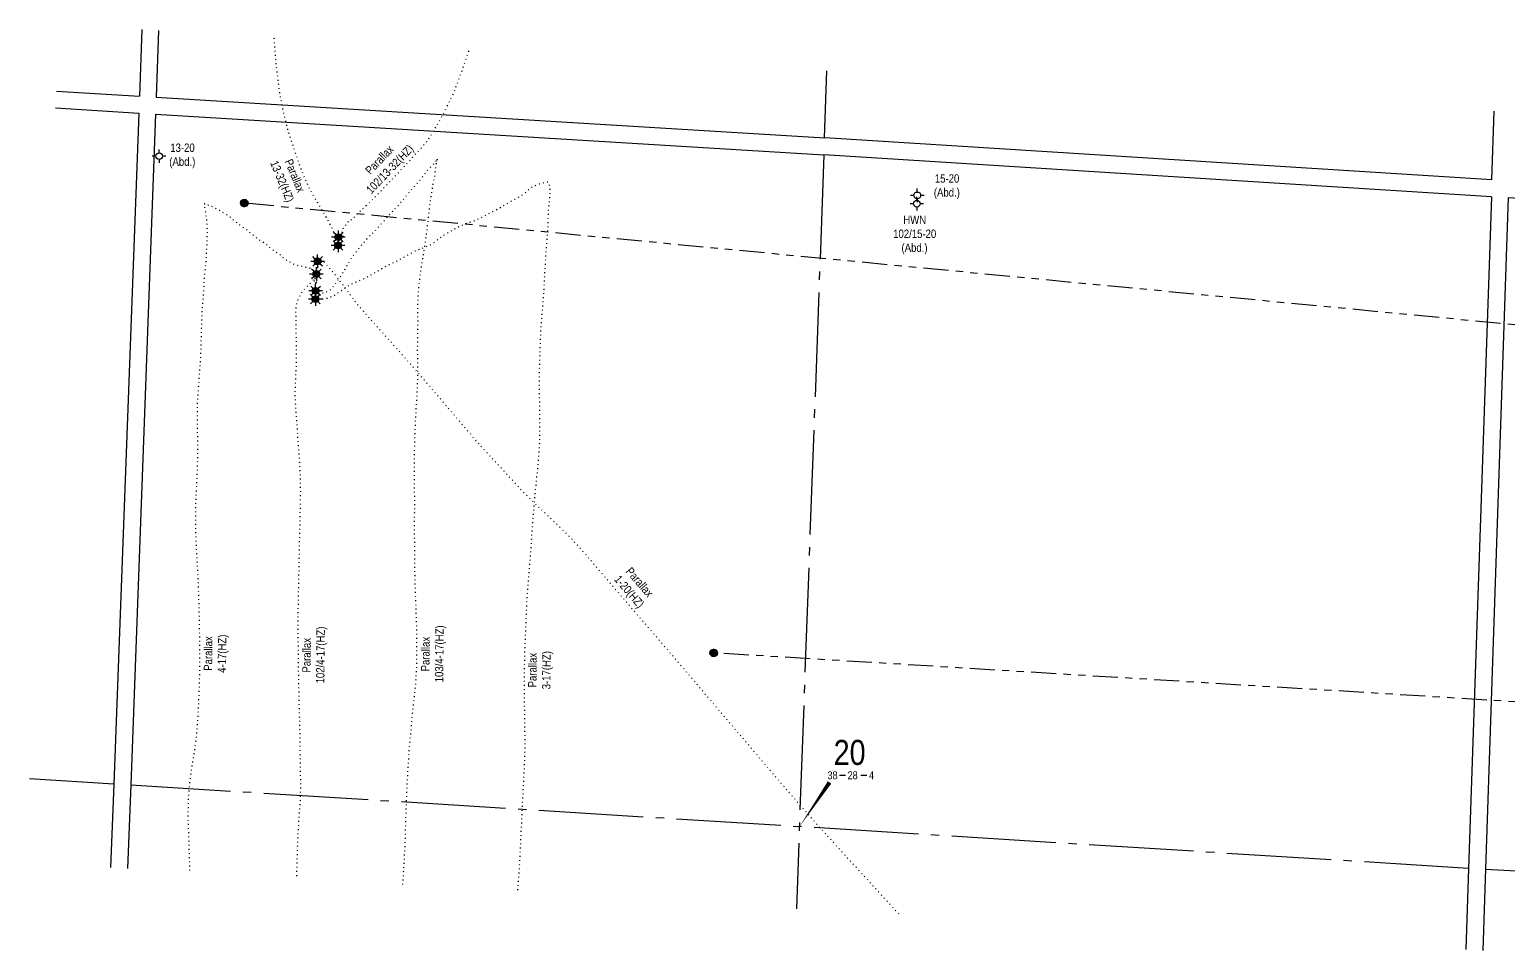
# Model space of a CAD drawing. Extents: x 296586 to 307845, y 5796063 to 5801446.
# Drawn here: x 296586 to 298356, y 5796455 to 5797558 of the extents above; entities that cross this region are included whole.
import ezdxf
from ezdxf.enums import TextEntityAlignment as Align

# ---------------------------------------------------------------- set-up
doc = ezdxf.new("R2010")
doc.units = 0
doc.header["$LTSCALE"] = 5
for name, pattern in [('foc-DOT', [1, 0.2, -0.8]), ('foc-DRILLPATH', [14.75, 6, -1.75, 1.75, -1.75, 1.75, -1.75]), ('foc-QUARTERLINE', [33, 25, -3, 2, -3])]:
    doc.linetypes.add(name, pattern=pattern)
for name, color, linetype in [('10', 1, 'Continuous'), ('9', 3, 'Continuous'), ('AS-DRILL', 8, 'foc-DOT'), ('C-WS-S', 8, 'Continuous'), ('F-WS-S', 8, 'Continuous'), ('L-BD', 7, 'Continuous'), ('L-SEC', 7, 'Continuous'), ('L-SECLBL', 7, 'Continuous'), ('L-SECQ', 8, 'foc-QUARTERLINE'), ('P-PDRILLPATH', 12, 'foc-DRILLPATH')]:
    doc.layers.add(name, color=color, linetype=linetype)
doc.styles.add('80L', font='ARIALN.TTF', dxfattribs={"height": 10})
doc.styles.add('SIMPLEX', font='ARIALN.TTF')

# ---------------------------------------------------------------- blocks, each defined once
blk = doc.blocks.new('L-SECLBL')
at = {"layer": '9', "color": 7}
for p, q in [((-5.1, -27.8), (-12.3, -27.8)), ((20.7, -27.8), (13.5, -27.8))]:
    blk.add_line(p, q, dxfattribs=at)
at = {"layer": '10', "color": 2, "style": 'SIMPLEX'}
blk.add_attdef('SEC', text='', height=30, dxfattribs=at).set_placement((0, 0), align=Align.MIDDLE)
at = {"layer": '10', "color": 5, "style": '80L'}
blk.add_attdef('TWP', text='', height=9.5, dxfattribs=at).set_placement((-14.4, -27.4), align=Align.MIDDLE_RIGHT)
blk.add_attdef('RGE', text='', height=9.5, dxfattribs=at).set_placement((3.6, -27.4), align=Align.MIDDLE_CENTER)
blk.add_attdef('MER', text='', height=9.5, dxfattribs=at).set_placement((23.2, -27.4), align=Align.MIDDLE_LEFT)
blk = doc.blocks.new('BH_C')
h = blk.add_hatch(color=255)
h.dxf.hatch_style = 1
edge = h.paths.add_edge_path()
edge.add_arc((0, 0), 1.01, 0, 360)
at = {"color": 14}
for radius in [0.91, 0.4]:
    blk.add_circle((0, 0), radius, dxfattribs=at)
blk = doc.blocks.new('GAS')
h = blk.add_hatch(color=255)
h.dxf.hatch_style = 1
edge = h.paths.add_edge_path()
edge.add_arc((0, 0), 0.9, 0, 360)
for p, q in [((-0.81, 0), (-1.62, 0)), ((-0.57, 0.57), (-1.14, 1.14)), ((0, 0.81), (0, 1.62)), ((0.57, 0.57), (1.14, 1.14)), ((1.62, 0), (0.81, 0)), ((-0.57, -0.57), (-1.14, -1.14)), ((0, -0.81), (0, -1.62)), ((1.14, -1.14), (0.57, -0.57))]:
    blk.add_line(p, q)
blk.add_circle((0, 0), 0.8)
blk = doc.blocks.new('GABD')
for p, q in [((-0.81, 0), (-1.62, 0)), ((0, 0.81), (0, 1.62)), ((1.62, 0), (0.81, 0)), ((0, -0.81), (0, -1.62))]:
    blk.add_line(p, q)
blk.add_circle((0, 0), 0.8)

msp = doc.modelspace()

# ---------------------------------------------------------------- linework, layer by layer
at = {"layer": 'AS-DRILL', "flags": 128}
for points in [[(296954.696, 5797299.392), (296954.779, 5797299.449), (296954.773, 5797299.559), (296954.619, 5797299.956), (296954.35, 5797300.708), (296954.165, 5797301.326), (296954.413, 5797301.746), (296954.952, 5797301.724), (296955.176, 5797301.314), (296955.038, 5797300.639), (296954.753, 5797299.79), (296954.56, 5797298.998), (296954.342, 5797298.316), (296954.118, 5797297.745), (296954.07, 5797297.546), (296954.199, 5797297.531), (296954.602, 5797297.595), (296954.927, 5797297.711), (296955.119, 5797297.734), (296955.298, 5797297.726), (296955.687, 5797297.69), (296955.939, 5797297.48), (296955.798, 5797297.215), (296955.621, 5797297.042), (296955.459, 5797297.019), (296955.203, 5797297.109), (296955.199, 5797297.25), (296955.413, 5797297.581), (296955.501, 5797298.038), (296955.5, 5797298.499), (296955.622, 5797298.774), (296955.82, 5797298.976), (296955.996, 5797299.119), (296956.252, 5797299.258), (296956.462, 5797299.49), (296956.645, 5797299.803), (296956.569, 5797300.136), (296956.362, 5797300.465), (296956.407, 5797300.833), (296956.32, 5797300.917), (296956.101, 5797300.696), (296955.949, 5797300.642), (296955.8, 5797300.678), (296955.762, 5797300.72), (296955.781, 5797300.949), (296955.675, 5797301.294), (296955.753, 5797301.711), (296956.078, 5797302.088), (296956.181, 5797302.154), (296956.03, 5797301.89), (296955.938, 5797301.593), (296955.94, 5797301.403), (296955.901, 5797301.184), (296955.756, 5797301.06), (296955.431, 5797301.184), (296954.938, 5797301.364), (296954.559, 5797301.4), (296954.321, 5797301.449), (296954.395, 5797301.557), (296954.478, 5797301.623), (296954.473, 5797301.513), (296954.472, 5797301.483), (296954.48, 5797301.443), (296954.45, 5797301.444), (296954.422, 5797301.475), (296954.222, 5797301.734), (296953.972, 5797302.215), (296953.74, 5797302.905), (296953.731, 5797302.935), (296953.516, 5797303.785), (296953.268, 5797304.816), (296952.958, 5797306.029), (296952.481, 5797307.57), (296951.834, 5797309.378), (296951.245, 5797311.114), (296950.624, 5797313.031), (296949.857, 5797315.074), (296948.859, 5797317.337), (296947.683, 5797319.888), (296946.32, 5797322.766), (296944.747, 5797325.894), (296942.907, 5797329.332), (296940.77, 5797333.093), (296938.357, 5797337.216), (296935.709, 5797341.679), (296932.881, 5797346.409), (296927.136, 5797356.133), (296924.258, 5797361.116), (296921.381, 5797366.359), (296918.503, 5797372.062), (296915.905, 5797377.763), (296913.41, 5797383.761), (296910.991, 5797389.926), (296908.617, 5797396.429), (296906.312, 5797403.169), (296904.008, 5797409.95), (296901.535, 5797416.967), (296899.033, 5797424.276), (296896.685, 5797431.659), (296894.474, 5797439.226), (296892.46, 5797446.946), (296890.612, 5797454.828), (296888.849, 5797462.817), (296887.098, 5797471.096), (296885.565, 5797479.567), (296884.228, 5797488.189), (296883.048, 5797496.955), (296881.973, 5797505.876), (296880.974, 5797514.925), (296880.068, 5797524.02), (296879.332, 5797533.138), (296878.76, 5797542.339), (296878.416, 5797548.37)], [(296955.176, 5797309.397), (296955.232, 5797309.524), (296955.246, 5797309.624), (296955.17, 5797309.727), (296955.099, 5797309.96), (296955.04, 5797310.223), (296955.062, 5797310.522), (296955.293, 5797311.023), (296955.794, 5797311.513), (296956.195, 5797311.537), (296956.416, 5797311.077), (296956.743, 5797310.263), (296956.959, 5797309.193), (296957.214, 5797308.332), (296957.858, 5797308.155), (296958.915, 5797308.552), (296960.135, 5797309.513), (296960.806, 5797310.736), (296960.822, 5797311.116), (296960.788, 5797311.508), (296960.773, 5797311.638), (296960.562, 5797312.338), (296960.295, 5797313.159), (296960.077, 5797314.169), (296959.777, 5797315.152), (296959.718, 5797316.146), (296959.863, 5797317.241), (296960.052, 5797318.184), (296960.398, 5797319.05), (296961.065, 5797319.944), (296961.951, 5797320.808), (296962.657, 5797321.92), (296963.403, 5797323.26), (296963.976, 5797323.817), (296964.413, 5797324.219), (296964.499, 5797324.356), (296964.566, 5797324.523), (296964.673, 5797324.689), (296964.849, 5797324.822), (296964.985, 5797324.967), (296965.103, 5797325.162), (296965.273, 5797325.395), (296965.46, 5797325.568), (296965.589, 5797325.782), (296965.707, 5797325.978), (296965.829, 5797326.263), (296965.853, 5797326.612), (296966.037, 5797326.955), (296966.416, 5797327.4), (296966.809, 5797327.954), (296967.201, 5797328.238), (296967.474, 5797328.057), (296967.694, 5797327.808), (296967.875, 5797327.84), (296967.925, 5797328.078), (296968.036, 5797328.334), (296968.286, 5797328.574), (296968.421, 5797328.708), (296968.504, 5797328.765), (296968.627, 5797328.83), (296968.791, 5797328.933), (296969.048, 5797329.093), (296969.275, 5797329.274), (296969.688, 5797329.567), (296970.151, 5797329.868), (296970.635, 5797330.219), (296971.05, 5797330.562), (296971.236, 5797330.714), (296971.945, 5797331.396), (296972.789, 5797332.202), (296973.807, 5797333.121), (296974.97, 5797334.144), (296976.228, 5797335.283), (296977.574, 5797336.609), (296979.028, 5797338.14), (296980.639, 5797339.826), (296982.455, 5797341.633), (296984.413, 5797343.504), (296986.494, 5797345.44), (296988.72, 5797347.47), (296991.05, 5797349.616), (296993.435, 5797351.89), (296995.919, 5797354.36), (296998.456, 5797356.908), (297001.118, 5797359.58), (297003.854, 5797362.35), (297006.708, 5797365.295), (297009.637, 5797368.378), (297012.599, 5797371.519), (297015.694, 5797374.754), (297018.861, 5797378.027), (297022.167, 5797381.494), (297025.589, 5797385.116), (297029.084, 5797388.815), (297032.685, 5797392.671), (297036.342, 5797396.664), (297040.133, 5797400.741), (297044.058, 5797404.914), (297047.893, 5797409.079), (297051.646, 5797413.219), (297055.403, 5797417.448), (297059.116, 5797421.829), (297062.721, 5797426.505), (297066.122, 5797431.549), (297069.344, 5797436.881), (297072.471, 5797442.347), (297075.655, 5797447.971), (297078.908, 5797453.822), (297082.148, 5797459.844), (297085.367, 5797466.067), (297088.541, 5797472.432), (297091.638, 5797479.1), (297094.539, 5797485.867), (297097.395, 5797493.005), (297100.111, 5797500.4), (297102.78, 5797507.867), (297105.547, 5797515.519), (297108.306, 5797523.232), (297111.025, 5797531.177), (297111.999, 5797534.255)], [(296928.017, 5797245.246), (296927.893, 5797245.171), (296927.699, 5797245.059), (296927.465, 5797244.979), (296927.153, 5797244.921), (296926.86, 5797244.863), (296926.547, 5797244.806), (296926.189, 5797244.851), (296925.935, 5797244.771), (296925.861, 5797244.424), (296925.906, 5797244.292), (296926.055, 5797244.506), (296926.258, 5797244.828), (296926.408, 5797245.062), (296926.509, 5797245.088), (296926.647, 5797245.042), (296926.764, 5797244.967), (296926.802, 5797244.926), (296926.821, 5797244.895), (296926.733, 5797244.689), (296926.604, 5797244.474), (296926.556, 5797244.276), (296926.485, 5797244.018), (296926.442, 5797243.7), (296926.122, 5797243.473), (296925.559, 5797243.176), (296925.065, 5797242.836), (296924.49, 5797242.479), (296924.201, 5797242.261), (296924.149, 5797242.233), (296924.22, 5797242.24), (296924.858, 5797242.194), (296926.082, 5797242.003), (296927.772, 5797241.974), (296929.637, 5797242.057), (296931.665, 5797242.224), (296933.925, 5797242.411), (296936.177, 5797242.648), (296938.418, 5797243.117), (296940.708, 5797243.803), (296943.011, 5797244.799), (296945.32, 5797246.196), (296947.232, 5797247.889), (296948.672, 5797249.571), (296949.889, 5797251.182), (296950.985, 5797253.008), (296952.169, 5797255.021), (296953.706, 5797257.11), (296955.501, 5797259.388), (296957.567, 5797262.146), (296959.864, 5797265.444), (296962.168, 5797269.383), (296964.575, 5797273.877), (296967.164, 5797278.185), (296969.523, 5797282.001), (296971.861, 5797285.798), (296974.702, 5797289.895), (296978.122, 5797294.208), (296981.897, 5797298.626), (296985.766, 5797303.151), (296989.444, 5797307.403), (296993.083, 5797311.197), (296996.869, 5797314.904), (297000.505, 5797318.638), (297004.013, 5797322.397), (297007.382, 5797326.192), (297010.597, 5797329.913), (297013.822, 5797333.603), (297017.388, 5797337.57), (297021.383, 5797341.749), (297025.303, 5797345.801), (297028.79, 5797349.781), (297032.281, 5797353.881), (297035.826, 5797358.069), (297039.096, 5797362.118), (297042.141, 5797365.826), (297045.421, 5797369.414), (297048.698, 5797372.932), (297051.578, 5797376.257), (297054.109, 5797379.415), (297056.525, 5797382.659), (297058.972, 5797385.951), (297061.539, 5797388.988), (297064.146, 5797391.763), (297066.563, 5797394.326), (297067.273, 5797395.037), (297069.535, 5797397.226), (297071.296, 5797399.175), (297072.386, 5797400.612), (297073.107, 5797401.593), (297073.574, 5797402.235), (297073.701, 5797402.64), (297073.614, 5797402.964), (297073.537, 5797403.287), (297073.5, 5797403.599), (297073.482, 5797403.639), (297073.466, 5797403.49), (297073.464, 5797403.45), (297073.453, 5797403.18), (297073.382, 5797402.683), (297073.234, 5797401.998), (297073.007, 5797401.107), (297072.732, 5797399.997), (297072.388, 5797398.7), (297072.027, 5797397.224), (297071.716, 5797395.495), (297071.489, 5797393.633), (297071.295, 5797391.599), (297071.067, 5797389.217), (297070.758, 5797386.577), (297070.326, 5797383.622), (297069.825, 5797380.44), (297069.099, 5797376.897), (297068.319, 5797373.026), (297067.634, 5797368.781), (297066.922, 5797364.126), (297066.084, 5797359.326), (297065.251, 5797354.166), (297064.546, 5797348.7), (297063.873, 5797343.053), (297063.184, 5797337.027), (297062.461, 5797330.881), (297061.699, 5797324.517), (297060.9, 5797317.984), (297060.028, 5797311.144), (297059.098, 5797304.117), (297058.048, 5797297.094), (297056.879, 5797289.846), (297055.578, 5797282.553), (297054.334, 5797274.938), (297053.29, 5797267.555), (297053.247, 5797267.246), (297052.276, 5797259.459), (297051.436, 5797251.457), (297051.222, 5797249.414), (297050.699, 5797243.521), (297050.194, 5797235.375), (297049.947, 5797226.928), (297050.01, 5797218.258), (297050.082, 5797209.538), (297049.972, 5797200.544), (297049.848, 5797191.462), (297049.706, 5797182.42), (297049.652, 5797173.314), (297049.778, 5797163.971), (297049.889, 5797154.509), (297049.838, 5797145.003), (297049.606, 5797135.464), (297049.242, 5797125.881), (297048.772, 5797116.423), (297048.188, 5797106.838), (297047.623, 5797097.254), (297046.681, 5797078.016), (297046.098, 5797058.734), (297045.947, 5797039.494), (297045.968, 5797020.547), (297046.067, 5797001.296), (297046.085, 5796982.029), (297045.959, 5796962.928), (297046.1, 5796943.977), (297046.3, 5796924.992), (297046.488, 5796905.728), (297046.975, 5796886.432), (297047.731, 5796867.345), (297048.411, 5796848.121), (297048.799, 5796829.099), (297048.817, 5796810.072), (297048.455, 5796791.07), (297047.246, 5796772.134), (297045.169, 5796753.284), (297043.178, 5796734.32), (297041.397, 5796715.116), (297039.75, 5796696.018), (297038.393, 5796676.908), (297037.387, 5796657.793), (297036.527, 5796639.082), (297036.23, 5796632.109), (297035.78, 5796619.957), (297035.257, 5796600.682), (297034.671, 5796581.59), (297033.693, 5796562.434), (297032.527, 5796543.336), (297032.009, 5796533.606)], [(296927.605, 5797235.239), (296927.577, 5797235.28), (296927.31, 5797235.612), (296926.945, 5797235.997), (296926.713, 5797236.177), (296926.644, 5797236.209), (296926.875, 5797235.98), (296927.46, 5797235.365), (296928.029, 5797234.601), (296928.351, 5797233.667), (296928.259, 5797233.13), (296928.108, 5797233.127), (296927.906, 5797233.325), (296927.634, 5797233.506), (296927.431, 5797233.695), (296927.31, 5797233.91), (296927.138, 5797234.097), (296926.97, 5797234.394), (296926.888, 5797234.588), (296926.841, 5797234.67), (296926.373, 5797235.21), (296925.957, 5797235.087), (296925.458, 5797234.627), (296925.547, 5797234.363), (296926.198, 5797234.376), (296926.542, 5797234.452), (296926.879, 5797234.618), (296927.143, 5797234.728), (296927.586, 5797234.77), (296928.522, 5797234.901), (296930.068, 5797235.028), (296932.114, 5797235.134), (296934.36, 5797235.231), (296936.7, 5797235.415), (296939.085, 5797235.737), (296941.377, 5797236.214), (296942.41, 5797236.522), (296943.701, 5797236.999), (296946.033, 5797237.974), (296948.237, 5797238.994), (296950.433, 5797240.075), (296952.748, 5797241.371), (296955.507, 5797243.219), (296958.694, 5797245.53), (296961.935, 5797247.918), (296965.514, 5797250.243), (296969.707, 5797252.673), (296974.574, 5797255.165), (296980.083, 5797257.47), (296985.507, 5797259.649), (296990.729, 5797262.257), (296996.247, 5797265.492), (297001.937, 5797268.791), (297007.532, 5797271.954), (297013.155, 5797275.085), (297019.059, 5797277.975), (297025.017, 5797280.723), (297031.01, 5797283.829), (297036.768, 5797287.065), (297042.091, 5797290.189), (297047.095, 5797292.865), (297052.433, 5797295.128), (297058.041, 5797297.169), (297063.423, 5797299.299), (297068.093, 5797301.869), (297072.327, 5797305.038), (297076.663, 5797308.503), (297081.321, 5797311.754), (297086.225, 5797314.665), (297091.022, 5797317.43), (297096.048, 5797320.386), (297101.193, 5797323.076), (297106.382, 5797325.125), (297111.821, 5797326.933), (297117.861, 5797329.016), (297123.983, 5797331.607), (297129.571, 5797334.6), (297135.233, 5797337.699), (297141.366, 5797340.82), (297147.085, 5797343.817), (297152.059, 5797346.745), (297156.749, 5797349.565), (297161.584, 5797352.268), (297166.27, 5797354.738), (297170.674, 5797357.179), (297174.763, 5797359.743), (297178.369, 5797362.247), (297181.404, 5797364.754), (297184.276, 5797367.398), (297187.329, 5797369.614), (297190.492, 5797371.086), (297193.34, 5797372.179), (297195.84, 5797373.107), (297197.949, 5797373.781), (297199.711, 5797374.259), (297201.482, 5797374.737), (297203.203, 5797375.226), (297204.649, 5797375.587), (297205.699, 5797375.794), (297206.233, 5797375.642), (297206.476, 5797375.232), (297206.598, 5797375.027), (297206.663, 5797374.914), (297206.782, 5797374.639), (297206.971, 5797374.131), (297207.215, 5797373.25), (297207.46, 5797371.889), (297207.758, 5797370.145), (297208.073, 5797368.07), (297208.24, 5797365.801), (297208.306, 5797363.507), (297208.27, 5797361.166), (297208.113, 5797358.571), (297207.834, 5797355.69), (297207.478, 5797352.642), (297207.106, 5797349.424), (297206.756, 5797346.036), (297206.454, 5797342.335), (297206.261, 5797338.38), (297206.141, 5797334.251), (297206.036, 5797329.982), (297205.902, 5797325.513), (297205.682, 5797320.909), (297205.358, 5797316.198), (297204.939, 5797311.371), (297204.502, 5797306.335), (297204.123, 5797301.026), (297203.75, 5797295.356), (297203.352, 5797289.338), (297202.927, 5797282.9), (297202.473, 5797276.233), (297202.098, 5797270.283), (297202.031, 5797269.145), (297201.695, 5797261.963), (297201.411, 5797254.568), (297201.064, 5797247.116), (297200.978, 5797245.748), (297200.537, 5797239.652), (297199.978, 5797231.898), (297199.356, 5797223.847), (297198.627, 5797215.6), (297197.935, 5797207.071), (297197.328, 5797198.389), (297196.842, 5797189.741), (297196.523, 5797181.007), (297196.28, 5797172.19), (297195.974, 5797163.295), (297195.743, 5797154.286), (297195.589, 5797145.185), (297195.492, 5797136.011), (297195.432, 5797126.766), (297195.593, 5797117.301), (297195.855, 5797107.863), (297196.016, 5797098.398), (297195.981, 5797088.801), (297195.954, 5797079.154), (297195.894, 5797069.669), (297195.644, 5797060.171), (297195.122, 5797050.664), (297194.301, 5797041.17), (297193.41, 5797031.679), (297192.491, 5797022.218), (297191.426, 5797012.634), (297190.371, 5797003.049), (297189.515, 5796993.446), (297188.73, 5796983.841), (297187.538, 5796968.497), (297187.288, 5796964.614), (297186.006, 5796945.38), (297184.631, 5796926.3), (297183.089, 5796907.088), (297181.514, 5796888.016), (297180.334, 5796869.079), (297179.524, 5796850.116), (297178.785, 5796830.93), (297178.051, 5796811.884), (297177.636, 5796792.805), (297177.595, 5796789.134), (297177.457, 5796769.973), (297177.666, 5796750.979), (297177.981, 5796731.86), (297178.155, 5796712.746), (297178.139, 5796693.641), (297177.557, 5796674.368), (297176.484, 5796655.106), (297175.463, 5796636.142), (297174.624, 5796617.201), (297173.701, 5796597.932), (297172.818, 5796578.672), (297171.902, 5796559.574), (297170.519, 5796540.304), (297169.322, 5796525.294)], [(296928.84, 5797265.261), (296928.891, 5797265.288), (296929.011, 5797265.264), (296929.113, 5797265.089), (296929.296, 5797264.902), (296929.559, 5797264.721), (296929.838, 5797264.459), (296930.282, 5797264.06), (296930.836, 5797263.897), (296930.865, 5797264.106), (296930.477, 5797264.422), (296930.083, 5797264.819), (296929.712, 5797265.295), (296929.355, 5797265.85), (296929.061, 5797266.503), (296928.915, 5797266.589), (296928.826, 5797266.132), (296928.772, 5797266.044), (296928.689, 5797265.957), (296928.405, 5797265.639), (296928.082, 5797265.072), (296928.03, 5797264.293), (296928.164, 5797263.667), (296928.177, 5797263.737), (296928.373, 5797264.369), (296928.548, 5797264.722), (296928.688, 5797265.207), (296928.8, 5797265.743), (296928.848, 5797266.181), (296928.921, 5797266.488), (296929.206, 5797266.366), (296929.662, 5797266.017), (296930.029, 5797265.682), (296930.191, 5797265.495), (296930.336, 5797265.359), (296930.445, 5797265.335), (296930.455, 5797265.354), (296930.284, 5797265.561), (296929.655, 5797266.078), (296928.573, 5797266.803), (296927.051, 5797267.756), (296925.362, 5797269.027), (296923.651, 5797270.498), (296921.742, 5797271.778), (296919.136, 5797272.656), (296915.515, 5797273.435), (296911.117, 5797274.297), (296906.239, 5797275.418), (296901.248, 5797277.215), (296896.31, 5797279.78), (296891.639, 5797282.785), (296887.778, 5797285.996), (296884.613, 5797288.849), (296881.232, 5797291.08), (296877.496, 5797293.465), (296873.984, 5797296.142), (296870.651, 5797299.062), (296867.463, 5797301.625), (296864.088, 5797303.745), (296860.477, 5797305.996), (296857.054, 5797308.669), (296853.331, 5797311.834), (296848.892, 5797315.35), (296844.285, 5797318.912), (296839.714, 5797322.163), (296834.978, 5797325.511), (296830.077, 5797329.485), (296825.468, 5797333.238), (296825.273, 5797333.376), (296820.82, 5797336.542), (296816.72, 5797339.073), (296812.865, 5797341.223), (296809.401, 5797343.147), (296806.409, 5797344.861), (296803.799, 5797346.12), (296801.449, 5797346.887), (296799.402, 5797347.502), (296797.657, 5797348.154), (296796.358, 5797348.688), (296795.541, 5797349.012), (296795.108, 5797349.19), (296794.972, 5797349.285), (296794.953, 5797349.326), (296794.893, 5797349.319), (296794.838, 5797349.201), (296794.782, 5797349.053), (296794.667, 5797348.938), (296794.503, 5797348.834), (296794.328, 5797348.721), (296794.144, 5797348.629), (296793.972, 5797348.576), (296793.911, 5797348.558), (296793.899, 5797348.519), (296793.908, 5797348.499), (296793.99, 5797348.295), (296794.152, 5797347.858), (296794.362, 5797347.129), (296794.622, 5797346.137), (296794.933, 5797344.953), (296795.255, 5797343.529), (296795.606, 5797341.833), (296795.992, 5797339.795), (296796.403, 5797337.377), (296796.798, 5797334.568), (296797.138, 5797331.401), (296797.443, 5797327.866), (296797.739, 5797323.87), (296797.911, 5797319.529), (296797.932, 5797314.935), (296797.832, 5797310.075), (296797.677, 5797304.857), (296797.438, 5797299.282), (296797.172, 5797293.298), (296796.869, 5797287.155), (296796.424, 5797280.718), (296795.817, 5797274.007), (296795.152, 5797267.069), (296794.558, 5797259.947), (296794.088, 5797252.65), (296793.591, 5797245.194), (296793.007, 5797237.562), (296792.406, 5797229.78), (296791.898, 5797221.814), (296791.762, 5797218.747), (296791.566, 5797213.751), (296791.273, 5797205.656), (296790.999, 5797197.52), (296790.781, 5797190.293), (296790.754, 5797189.394), (296790.515, 5797181.146), (296790.271, 5797172.79), (296789.923, 5797164.327), (296789.39, 5797155.761), (296788.754, 5797147.11), (296788.102, 5797138.309), (296787.446, 5797129.419), (296786.795, 5797120.418), (296786.292, 5797111.361), (296786.013, 5797102.145), (296785.947, 5797093), (296786.098, 5797083.766), (296786.295, 5797074.46), (296786.419, 5797065.067), (296786.49, 5797055.596), (296786.41, 5797046.111), (296786.249, 5797036.61), (296785.958, 5797027.104), (296785.457, 5797017.616), (296784.487, 5796998.65), (296783.935, 5796979.647), (296784.043, 5796960.616), (296784.691, 5796941.593), (296785.786, 5796922.482), (296786.838, 5796903.523), (296787.54, 5796884.598), (296788.151, 5796865.387), (296788.59, 5796846.132), (296788.806, 5796827.057), (296788.96, 5796807.945), (296788.818, 5796788.935), (296788.319, 5796769.739), (296787.625, 5796750.461), (296786.638, 5796731.336), (296785.17, 5796712.44), (296782.58, 5796693.52), (296779.381, 5796674.646), (296776.89, 5796655.682), (296775.397, 5796636.448), (296774.988, 5796617.498), (296775.495, 5796598.211), (296776.22, 5796579.085), (296776.813, 5796559.935), (296776.991, 5796549.042)], [(296930.281, 5797280.349), (296930.215, 5797280.462), (296930.111, 5797280.596), (296929.903, 5797280.895), (296929.75, 5797281.061), (296929.565, 5797281.209), (296929.321, 5797281.359), (296928.998, 5797281.532), (296928.556, 5797281.721), (296928.225, 5797281.945), (296928.15, 5797282.068), (296928.128, 5797282.039), (296928.155, 5797281.948), (296928.238, 5797281.774), (296928.331, 5797281.6), (296928.394, 5797281.447), (296928.467, 5797281.274), (296928.447, 5797281.035), (296928.358, 5797280.798), (296928.228, 5797280.563), (296928.097, 5797280.309), (296928.002, 5797280.192), (296927.745, 5797280.013), (296927.538, 5797279.851), (296927.279, 5797279.632), (296927.078, 5797279.37), (296926.996, 5797279.073), (296926.973, 5797278.763), (296926.885, 5797278.337), (296926.82, 5797277.969), (296926.83, 5797277.728), (296926.84, 5797277.488), (296926.869, 5797277.226), (296926.891, 5797277.015), (296926.836, 5797276.888), (296926.701, 5797276.783), (296926.621, 5797276.786), (296926.567, 5797276.939), (296926.535, 5797277.12), (296926.599, 5797277.217), (296926.721, 5797277.272), (296927.084, 5797277.328), (296927.55, 5797277.228), (296927.855, 5797277.086), (296928.056, 5797277.108), (296928.242, 5797277.25), (296928.42, 5797277.443), (296928.598, 5797277.636), (296928.768, 5797277.889), (296928.95, 5797278.172), (296929.079, 5797278.376), (296929.208, 5797278.601), (296929.349, 5797278.856), (296929.478, 5797279.081), (296929.649, 5797279.344), (296929.838, 5797279.566), (296929.929, 5797279.823), (296929.974, 5797280.181), (296929.989, 5797280.561), (296929.935, 5797280.944), (296929.774, 5797281.4), (296929.518, 5797281.761), (296929.239, 5797282.023), (296929.087, 5797282.48), (296929.16, 5797283.017), (296929.284, 5797283.623), (296929.399, 5797283.978), (296929.576, 5797283.901), (296929.713, 5797283.815), (296929.928, 5797283.936), (296930.004, 5797284.093), (296929.981, 5797284.264), (296929.909, 5797284.438), (296929.815, 5797284.602), (296929.772, 5797284.763), (296929.818, 5797284.922), (296929.841, 5797284.991), (296929.883, 5797285.039), (296929.893, 5797285.039), (296930.618, 5797284.659), (296931.135, 5797284.337), (296932.24, 5797283.691), (296933.688, 5797282.881), (296935.296, 5797281.844), (296936.893, 5797280.517), (296938.556, 5797278.857), (296940.377, 5797276.901), (296942.398, 5797274.686), (296944.683, 5797272.09), (296947.232, 5797269.092), (296949.996, 5797265.726), (296953.131, 5797261.884), (296956.592, 5797257.458), (296960.345, 5797252.339), (296964.436, 5797246.696), (296968.928, 5797240.566), (296973.903, 5797234.026), (296979.323, 5797227.348), (296985.032, 5797220.647), (296991.036, 5797213.805), (296997.234, 5797206.824), (297003.55, 5797199.778), (297010.215, 5797192.458), (297017.009, 5797184.882), (297023.868, 5797177.184), (297031.072, 5797169.101), (297038.522, 5797160.687), (297046.197, 5797151.894), (297054.022, 5797142.835), (297062.019, 5797133.598), (297070.089, 5797124.199), (297078.174, 5797114.658), (297086.316, 5797105.055), (297094.634, 5797095.365), (297102.943, 5797085.685), (297111.269, 5797075.915), (297119.761, 5797066.067), (297128.481, 5797056.16), (297137.475, 5797046.342), (297147.534, 5797035.65), (297147.822, 5797035.348), (297156.579, 5797025.86), (297165.573, 5797016.051), (297174.631, 5797006.331), (297183.954, 5796996.729), (297193.633, 5796987.263), (297203.578, 5796977.927), (297213.702, 5796968.573), (297223.639, 5796959.056), (297233.324, 5796949.25), (297242.644, 5796939.078), (297251.702, 5796928.626), (297260.71, 5796918.177), (297269.706, 5796907.689), (297278.715, 5796897.269), (297287.663, 5796886.823), (297305.583, 5796865.778), (297323.603, 5796844.97), (297341.579, 5796824.063), (297350.545, 5796813.575), (297359.583, 5796803.125), (297377.505, 5796782.13), (297395.303, 5796761.031), (297413.085, 5796740.052), (297431.067, 5796719.045), (297448.957, 5796698.012), (297466.694, 5796676.905), (297484.659, 5796655.978), (297502.79, 5796635.195), (297520.898, 5796614.353), (297530.084, 5796604.087), (297539.322, 5796593.868), (297557.867, 5796573.418), (297576.486, 5796553.086), (297595.086, 5796532.754), (297613.664, 5796512.373), (297627.14, 5796497.581)], [(296928.428, 5797255.253), (296928.562, 5797255.328), (296928.921, 5797255.553), (296929.253, 5797255.83), (296929.232, 5797256.061), (296928.87, 5797256.256), (296928.486, 5797256.172), (296928.041, 5797255.81), (296927.463, 5797255.373), (296927.168, 5797255.025), (296927.232, 5797254.872), (296927.194, 5797254.684), (296927.127, 5797254.516), (296927.051, 5797254.369), (296927.036, 5797254.26), (296927.194, 5797254.203), (296927.442, 5797254.153), (296927.541, 5797254.129), (296927.855, 5797253.976), (296928.279, 5797253.578), (296928.431, 5797253.622), (296928.337, 5797254.236), (296928.239, 5797254.781), (296928.185, 5797255.183), (296928.259, 5797255.521), (296928.484, 5797255.862), (296928.841, 5797256.027), (296929.265, 5797255.87), (296929.214, 5797255.381), (296928.724, 5797254.651), (296928.524, 5797254.179), (296928.325, 5797254.207), (296927.897, 5797254.264), (296927.486, 5797254.231), (296927.191, 5797254.363), (296927.064, 5797254.699), (296927.083, 5797255.139), (296926.905, 5797255.436), (296926.714, 5797255.674), (296926.76, 5797256.053), (296926.824, 5797256.4), (296926.812, 5797256.581), (296926.747, 5797256.714), (296926.727, 5797256.945), (296926.62, 5797257.269), (296926.696, 5797257.176), (296927.05, 5797256.781), (296927.313, 5797256.61), (296927.499, 5797256.513), (296927.651, 5797256.536), (296927.829, 5797256.729), (296927.97, 5797257.014), (296928.038, 5797257.451), (296927.968, 5797257.934), (296927.74, 5797258.474), (296927.49, 5797259.195), (296927.406, 5797259.829), (296927.41, 5797260.179), (296927.321, 5797260.453), (296927.261, 5797260.696), (296927.273, 5797260.736), (296927.284, 5797260.765), (296927.214, 5797260.758), (296927.193, 5797260.749), (296926.935, 5797260.559), (296926.486, 5797260.097), (296925.864, 5797259.342), (296925.113, 5797258.342), (296924.171, 5797257.1), (296922.93, 5797255.64), (296921.39, 5797253.972), (296919.532, 5797252.116), (296917.406, 5797250.072), (296915.149, 5797247.753), (296912.846, 5797245.055), (296910.605, 5797241.925), (296908.455, 5797238.31), (296906.445, 5797233.969), (296904.943, 5797229.097), (296904.122, 5797223.736), (296903.956, 5797217.998), (296904.081, 5797212.268), (296904.176, 5797206.559), (296904.242, 5797200.862), (296904.268, 5797195.166), (296904.422, 5797189.195), (296904.637, 5797182.98), (296904.753, 5797176.31), (296904.788, 5797169.373), (296904.694, 5797162.23), (296904.524, 5797155.912), (296904.49, 5797155.083), (296904.163, 5797147.88), (296903.789, 5797140.729), (296903.412, 5797133.519), (296903.142, 5797125.984), (296903.203, 5797118.205), (296903.592, 5797110.162), (296904.165, 5797101.961), (296904.727, 5797093.711), (296905.286, 5797085.411), (296905.88, 5797076.98), (296906.454, 5797068.549), (296907.045, 5797060.067), (296907.676, 5797051.314), (296908.282, 5797042.442), (296908.803, 5797033.463), (296909.254, 5797024.487), (296909.526, 5797015.268), (296909.631, 5797005.915), (296909.564, 5796996.49), (296909.343, 5796986.991), (296909.121, 5796977.452), (296908.957, 5796967.881), (296908.763, 5796958.311), (296908.489, 5796948.724), (296908.233, 5796939.106), (296907.808, 5796920.008), (296907.503, 5796900.934), (296907.116, 5796881.784), (296906.683, 5796862.756), (296906.652, 5796843.761), (296906.789, 5796824.709), (296906.909, 5796805.738), (296907.205, 5796786.66), (296907.582, 5796767.378), (296908.015, 5796748.214), (296908.568, 5796729.075), (296909.002, 5796709.941), (296909.193, 5796690.987), (296909.47, 5796671.689), (296909.8, 5796652.72), (296909.216, 5796633.428), (296907.832, 5796614.368), (296906.644, 5796595.231), (296905.846, 5796576.078), (296905.293, 5796556.814), (296904.872, 5796541.301)]]:
    msp.add_lwpolyline(points, dxfattribs=at)
at = {"layer": 'L-BD', "flags": 128}
msp.add_lwpolyline([(298335.977, 5797377.842), (298338.759, 5797460.123)], dxfattribs=at)
at = {"layer": 'L-SEC', "flags": 128}
for points in [[(296719.936, 5797557.947), (296716.981, 5797478.104)], [(296740.02, 5797556.733), (296737.065, 5797476.881)], [(296617.626, 5797484.157), (296716.981, 5797478.104)], [(296616.402, 5797464.076), (296716.236, 5797457.994)], [(296737.065, 5797476.881), (297537.461, 5797428.12)], [(296716.236, 5797457.994), (296686.5, 5796654.522), (296682.517, 5796554.761)], [(296736.321, 5797456.77), (296706.601, 5796653.749), (296702.601, 5796553.545)], [(296736.321, 5797456.77), (297536.238, 5797408.038)], [(298335.977, 5797377.842), (297537.502, 5797428.117)], [(298335.297, 5797357.726), (297536.238, 5797408.038)], [(298335.297, 5797357.726), (298308.111, 5796553.56), (298304.832, 5796456.559)], [(298355.402, 5797357.046), (298328.216, 5796552.881), (298324.918, 5796455.343)], [(299154.997, 5797309.464), (298355.378, 5797356.543)]]:
    msp.add_lwpolyline(points, dxfattribs=at)
at = {"layer": 'L-SECLBL', "flags": 128}
msp.add_lwpolyline([(297506.962, 5796603.44, 0, 5, 0), (297543.09, 5796656.534, 0, 0, 0)], format="xyseb", dxfattribs=at)
at = {"layer": 'L-SECQ', "flags": 128}
for points in [[(297536.97, 5797428.149), (297539.89, 5797508.398)], [(297536.238, 5797408.038), (297503.382, 5796505.072)], [(296686.5, 5796654.522), (296585.502, 5796660.811)], [(298308.111, 5796553.56), (296706.582, 5796653.272)], [(299929.628, 5796458.906), (298328.199, 5796552.388)]]:
    msp.add_lwpolyline(points, dxfattribs=at)
at = {"layer": 'P-PDRILLPATH'}
for p, q in [((299814.433, 5797065.382), (296842.443, 5797350.125)), ((299801.994, 5796665.426), (297404.475, 5796811.582))]:
    msp.add_line(p, q, dxfattribs=at)

# ---------------------------------------------------------------- block references
at = {"layer": 'C-WS-S'}
for name, p, xscale, yscale, zscale in [('BH_C', (296842.443, 5797350.125), 4.999705949999981, 4.999705949999981, 4.999705949999981), ('GAS', (296954.696, 5797299.392), 4.999705949999984, 4.999705949999984, 4.999705949999984), ('GAS', (296955.176, 5797309.397), 4.999705949999984, 4.999705949999984, 4.999705949999984), ('GAS', (296930.281, 5797280.349), 4.999705949999984, 4.999705949999984, 4.999705949999984), ('GAS', (296928.84, 5797265.261), 4.999705949999984, 4.999705949999984, 4.999705949999984), ('GAS', (296927.893, 5797245.171), 4.999705949999984, 4.999705949999984, 4.999705949999984), ('GAS', (296927.605, 5797235.239), 4.999705949999984, 4.999705949999984, 4.999705949999984), ('BH_C', (297404.475, 5796811.582), 4.999705949999981, 4.999705949999981, 4.999705949999981)]:
    msp.add_blockref(name, p, dxfattribs=dict(at, xscale=xscale, yscale=yscale, zscale=zscale))
at = {"layer": 'F-WS-S', "xscale": 4.999705949999984, "yscale": 4.999705949999984, "zscale": 4.999705949999984}
for p in [(296740.543, 5797406.445), (297647.605, 5797349.453), (297648.152, 5797359.455)]:
    msp.add_blockref('GABD', p, dxfattribs=at)
at = {"layer": 'L-SECLBL'}
msp.add_blockref('L-SECLBL', (297567.124, 5796692.437), dxfattribs=at).add_auto_attribs({'SEC': '20', 'TWP': '38', 'RGE': '28', 'MER': '4'})

# ---------------------------------------------------------------- texts
at = {"layer": 'F-WS-S', "char_height": 10, "attachment_point": 1, "style": '80L'}
for s, insert in [('\\pi11.642;13-20\\P\\pi10.489;(Abd.)', (296742.249, 5797421.457)), ('\\pi11.642;15-20\\P\\pi10.489;(Abd.)', (297657.465, 5797384.664)), ('\\pi12.638;HWN\\P\\pi0.49223;102/15-20\\P\\pi10.489;(Abd.)', (297618.731, 5797335.125))]:
    msp.add_mtext_dynamic_manual_height_columns(s, width=50.78663, gutter_width=50, heights=[0], dxfattribs=dict(at, insert=insert))
for s, width, insert, rotation in [('\\pi19.336;Parallax\\P\\pi3.2651;102/13-32(HZ)', 79.09494, (296972.974, 5797376.564), 46.264704), ('\\pi19.336;Parallax\\P\\pi14.414;13-32(HZ)', 79.09494, (296892.354, 5797421.912), 292.591545), ('\\pi19.336;Parallax\\P\\pi17.6;1-20(HZ)', 79.09494, (297293.507, 5796929.893), 310.581624), ('\\pi2.4013;Parallax\\P\\pi0.11613;4-17(HZ)', 45.22544, (296794.001, 5796787.82), 89.46141), ('\\pi19.336;Parallax\\P\\pi6.4506;102/4-17(HZ)', 79.09494, (296911.631, 5796768.782), 89.46141), ('\\pi19.336;Parallax\\P\\pi6.4506;103/4-17(HZ)', 79.09494, (297053.911, 5796770.172), 89.46141), ('\\pi5.1819;Parallax\\P\\pi3.0604;3-17(HZ)', 50.78663, (297182.204, 5796765.153), 89.46141)]:
    msp.add_mtext_dynamic_manual_height_columns(s, width=width, gutter_width=50, heights=[0], dxfattribs=dict(at, insert=insert, rotation=rotation))

doc.saveas('drawing.dxf')
